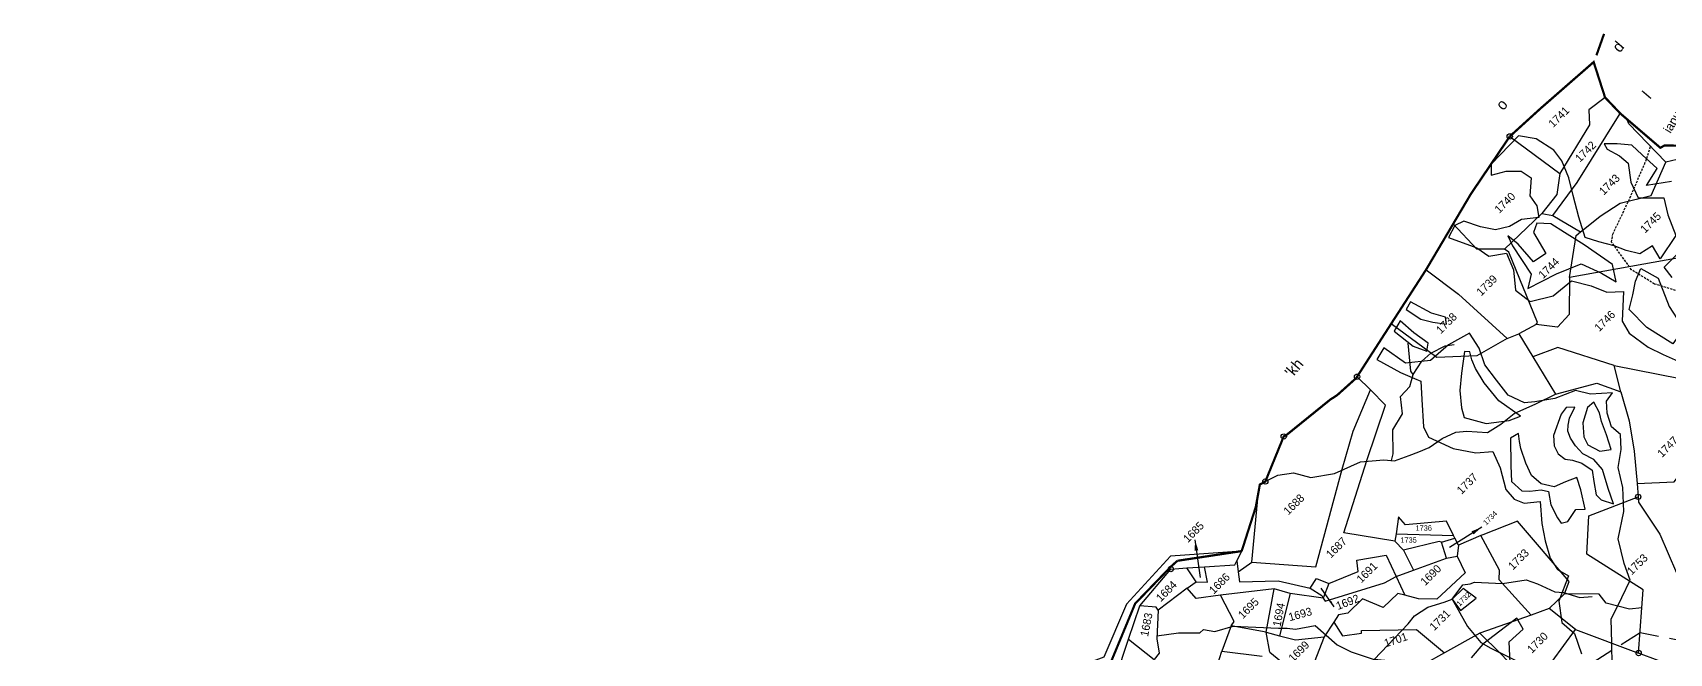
# Model space of a CAD drawing. Header units: metres. Extents: x 302352 to 308863, y 1945987 to 1951649.
# Drawn here: x 303270 to 304775, y 1948852 to 1949423 of the extents above; entities that cross this region are included whole.
import ezdxf

# ---------------------------------------------------------------- set-up
doc = ezdxf.new("R2010")
doc.units = ezdxf.units.M
for name, pattern in [('DASHDOT', [1, 0.5, -0.25, 0, -0.25]), ('DASHED', [0.75, 0.5, -0.25]), ('DIVIDE', [1.25, 0.5, -0.25, 0, -0.25, 0, -0.25])]:
    doc.linetypes.add(name, pattern=pattern)
for name, color, linetype in [('LINE_FOOTPATH', 1, 'DASHED'), ('LINE_WATER', 4, 'Continuous'), ('POLY_HATCH', 12, 'Continuous'), ('POLY_PARCEL', 6, 'Continuous'), ('POLY_WATER', 4, 'Continuous'), ('SYM_ARROW', 1, 'Continuous'), ('SYM_STONE', 1, 'Continuous'), ('TEXT_MAPOUT', 7, 'Continuous'), ('TEXT_PARCEL', 7, 'Continuous'), ('V_BOUND_LINE', 7, 'Continuous'), ('V_BOUND_STREAM_LINE', 7, 'DASHDOT'), ('V_DIVIDE_LINE', 7, 'DIVIDE')]:
    doc.layers.add(name, color=color, linetype=linetype)
doc.styles.get("Standard").update_dxf_attribs({"font": 'simplex.shx'})
doc.styles.add('TEXT_MAP', font='')
doc.styles.get('TEXT_MAP').set_extended_font_data('Kruti Dev 050')
doc.dimstyles.get("Standard").update_dxf_attribs({"dimtxt": 0.18, "dimasz": 0.18, "dimexe": 0.18, "dimexo": 0.0625, "dimgap": 0.09, "dimtad": 0, "dimtih": 1, "dimtoh": 1, "dimdec": 4, "dimzin": 0, "dimdsep": 46, "dimtxsty": 'Standard', "dimcen": 0.09, "dimadec": 0, "dimazin": 0, "dimtfac": 1, "dimtdec": 4, "dimtofl": 0, "dimtmove": 0, "dimatfit": 3, "dimfxl": 1, "dimtolj": 1, "dimtzin": 0, "dimarcsym": 0})

# ---------------------------------------------------------------- blocks, each defined once
blk = doc.blocks.new('STONE')
blk.add_circle((0, 0), 0.8510231522929323)
blk = doc.blocks.new('TEXTARROW')
blk.add_leader([(0.0413775686624831, -0.01204078214539095), (8.67844727001193, -0.01204078214539095)], dimstyle='Standard', override={"dimtxt": 2.5, "dimasz": 2.5, "dimexe": 1.25, "dimexo": 0.625, "dimgap": 0.625, "dimtad": 1, "dimtih": 0, "dimtoh": 0, "dimzin": 8, "dimcen": 2.5, "dimtofl": 1})
blk = doc.blocks.new('WEEWWEEWWE')
at = {"layer": 'LINE_FOOTPATH'}
blk.add_lwpolyline([(309303.5312343753, 1947043.5390256), (309294.0501848185, 1947046.11170022), (309271.1214907804, 1947052.150349706), (309260.2803033952, 1947054.963949854), (309249.2114788892, 1947060.108008366), (309236.7768379138, 1947065.93415186), (309224.5698340596, 1947072.044497161), (309222.4926508053, 1947073.152884854), (309219.903285593, 1947077.785378824), (309214.8099183066, 1947083.668363002), (309211.1392814621, 1947088.812421514), (309206.8426440991, 1947094.524883641), (309201.5785505362, 1947100.635228942), (309196.3713678177, 1947107.541340593), (309191.2210928153, 1947114.333770876), (309186.0708178128, 1947121.524084334), (309181.0912690869, 1947128.259673934), (309176.9653580005, 1947135.961551933), (309175.5710861092, 1947141.844536111), (309176.794631724, 1947149.432732743), (309178.2458144597, 1947150.541120436), (309185.9937332732, 1947153.30022452), (309195.7169150054, 1947157.191449816), (309198.1934617718, 1947158.528260929)], dxfattribs=at)
at = {"layer": 'LINE_FOOTPATH', "ltscale": 10}
blk.add_lwpolyline([(309125.913687108, 1947072.905816212), (309119.3278796462, 1947082.596949552), (309099.6919373345, 1947086.977966836), (309079.4729302022, 1947092.233191341), (309069.6447070455, 1947093.852726494), (309065.177334021, 1947093.819675578), (309052.5032245255, 1947097.951141556), (309042.1871247274, 1947099.914380624), (309031.920212604, 1947100.264763664), (309021.7610700304, 1947102.67754013), (309011.5494532188, 1947104.489021847), (309001.9722572016, 1947106.643748306), (308998.1005334965, 1947107.998869688), (308995.3378115879, 1947111.028549215), (308992.3578934791, 1947117.947315705)], dxfattribs=at)
at = {"layer": 'LINE_WATER'}
for points in [[(309083.5817773019, 1947166.157896516), (309086.5997777692, 1947165.166255531), (309089.4468779056, 1947163.077939735), (309091.5154769825, 1947159.590010073), (309095.8973429648, 1947156.501970086), (309101.8807023829, 1947154.213711062), (309105.9066816304, 1947150.814645593), (309107.4414474764, 1947148.970707538), (309110.6221918179, 1947147.482227867), (309112.7797610143, 1947146.57136787), (309115.1152735782, 1947145.61607497), (309118.6074195948, 1947144.971807554), (309121.7881670647, 1947143.838786268), (309123.7233078337, 1947142.217009501), (309126.7705969959, 1947138.729079839), (309130.2182579528, 1947137.995948229), (309134.0662938327, 1947137.52941081), (309139.0264781057, 1947135.685472754), (309143.6856087294, 1947134.099135145)], [(309107.0318168165, 1947149.462856594), (309108.3534412555, 1947150.325907827), (309112.1347464175, 1947154.191513936), (309116.1829681948, 1947155.213457798), (309118.6519390664, 1947158.301499395), (309121.6992282285, 1947158.41258004), (309124.1237140403, 1947159.767764225), (309124.2794148779, 1947160.723058735), (309128.3498791851, 1947165.588390645)], [(309124.1237140403, 1947159.767764225), (309127.6381057152, 1947160.567548409), (309130.3577958087, 1947160.366485101), (309133.7994116291, 1947159.301230027), (309135.423150723, 1947158.034911645)], [(309041.7908059672, 1947158.743658563), (309045.737062574, 1947155.764187772), (309049.1060018681, 1947152.39931335), (309050.2533941911, 1947152.326164606), (309051.742564415, 1947150.253596468), (309055.4900459329, 1947148.219493372), (309062.4108794792, 1947140.671019239), (309063.8023984273, 1947139.281180224), (309064.9497907503, 1947137.842574843), (309068.6849215464, 1947135.282344655), (309069.1243475947, 1947128.698893298), (309070.2717399177, 1947125.40716762), (309072.6886748465, 1947120.541850722), (309083.796330553, 1947120.823135659), (309086.0667047261, 1947121.091349867), (309089.557708897, 1947120.335471999), (309092.9510617922, 1947118.604268422), (309094.7015895632, 1947117.751870736), (309092.7801728417, 1947110.972342613), (309092.365157266, 1947106.315161908), (309093.1219476144, 1947103.803698085), (309095.8073342349, 1947095.903558068)], [(309094.7015895632, 1947117.751870736), (309098.6880202786, 1947118.336055825), (309099.9916515144, 1947117.365606269), (309100.9622986258, 1947116.942314921), (309105.2136363659, 1947112.305551637), (309109.5750723235, 1947109.15921547), (309110.7507886782, 1947106.646777383), (309112.2819475429, 1947102.65964587), (309113.5260150981, 1947101.171298248)], [(309113.5260150981, 1947101.171298248), (309115.3442684007, 1947097.798620048), (309117.4359452754, 1947095.982563671)]]:
    blk.add_lwpolyline(points, dxfattribs=at)
at = {"layer": 'POLY_HATCH'}
for points in [[(309167.161858151, 1947123.353516316), (309168.47519664, 1947119.870583583)], [(309180.8128245218, 1947134.171629999), (309181.2065986379, 1947137.13173054), (309188.6054307385, 1947137.152430037)], [(309195.9628122736, 1947149.593133716), (309191.3411336531, 1947152.925834865), (309195.7141120086, 1947153.940134374), (309195.527587592, 1947158.514835941), (309195.3825137409, 1947161.681936283), (309193.2478377701, 1947164.228037221), (309191.196059802, 1947166.277337347), (309190.8437331232, 1947164.973236828), (309191.7349077692, 1947161.971735683), (309191.9628827514, 1947159.384235751), (309189.3722536878, 1947155.968735004), (309188.0665765147, 1947152.30483385), (309192.1494040397, 1947148.226933095), (309190.056175506, 1947144.894231946), (309188.0872986691, 1947140.319530379), (309181.8905173278, 1947139.056830463), (309182.698793971, 1947142.389531612), (309179.4035146781, 1947143.114031722), (309177.7662392372, 1947145.784332863), (309176.6263643263, 1947148.454634003), (309174.7818360576, 1947151.497534142), (309173.2689091851, 1947154.374835084), (309175.486486287, 1947158.618336647), (309178.035664785, 1947162.986036803), (309180.1288933185, 1947166.484337149), (309181.7247213222, 1947170.272438505), (309182.2013965694, 1947173.27393965), (309181.1444196612, 1947177.848641217), (309178.8024908626, 1947181.181342366), (309169.9445183937, 1947181.000232594), (309168.2327311658, 1947179.19414073), (309171.2378596281, 1947177.517441212), (309173.6212358639, 1947175.054141484), (309174.1808122421, 1947172.425240947), (309171.0513352115, 1947169.796340411), (309170.5746599643, 1947167.084640276), (309169.0617330918, 1947164.911139947), (309166.0151540638, 1947167.291640077), (309163.0100256015, 1947168.098939786), (309160.2121468385, 1947169.775639303), (309158.3261711327, 1947172.69433924), (309156.5645439951, 1947176.192639586), (309154.4298680244, 1947176.999939294), (309151.5376290042, 1947176.049834957)], [(309151.5376290042, 1947176.049834957), (309154.3454559028, 1947169.898159907), (309154.9794837535, 1947166.641391804), (309158.2628346685, 1947164.311898043), (309156.7457033009, 1947160.580184861), (309153.8699412715, 1947157.029403061), (309154.3907512039, 1947152.845360618), (309158.9421546919, 1947150.108770844), (309164.2634437786, 1947149.633825764), (309166.5504670016, 1947145.7211812), (309168.0676014976, 1947142.1703994), (309170.8074995223, 1947139.659974256), (309165.8937993213, 1947135.159300687), (309165.1465566806, 1947132.106079785), (309165.8938024496, 1947126.881680686), (309167.161858151, 1947123.353516316)], [(309130.5600263613, 1947170.433494204), (309128.5864727566, 1947169.84675739), (309128.0076296351, 1947169.706750947)], [(309138.439115771, 1947163.811097111), (309136.7562071679, 1947166.680905073), (309135.2606551211, 1947171.830989532), (309133.3142066895, 1947171.252311077)], [(309123.7157937064, 1947168.668672299), (309120.7515619363, 1947167.951705072), (309122.4033654094, 1947162.110483828), (309123.7203452914, 1947158.966925259), (309124.3230302579, 1947157.517767225), (309121.5774636728, 1947154.418797763), (309117.4925964672, 1947149.803787411), (309116.6666947306, 1947147.373660986), (309118.7872556107, 1947141.643913313), (309121.6667528835, 1947137.341028317), (309124.6355362387, 1947134.910901891), (309123.1846256689, 1947131.098501896), (309120.7069173309, 1947126.751027793), (309120.4613798223, 1947123.919596189), (309121.4212122466, 1947121.667827799), (309124.256064914, 1947119.371470303), (309121.0194201834, 1947115.64824852), (309118.8095732209, 1947112.326331915), (309116.8229430285, 1947108.781468168), (309116.2202580621, 1947105.816267635), (309116.9122291109, 1947103.029425138), (309111.398772074, 1947100.554709606), (309108.5192748012, 1947096.653129787), (309108.7201708328, 1947092.885318898), (309106.644254558, 1947088.537844796)], [(309093.8762509287, 1947098.436708535), (309097.0236095769, 1947101.936983175), (309101.2424074703, 1947101.691740675), (309101.9790231244, 1947104.478583172), (309092.4699880926, 1947105.727089423), (309088.429762364, 1947105.348079603)], [(309137.4103505472, 1947162.539702663), (309138.439115771, 1947163.811097111), (309138.439115771, 1947163.811097111), (309138.439115771, 1947163.811097111)], [(309109.5739492478, 1947081.693049004), (309113.2347849887, 1947085.485517641), (309116.8615655706, 1947089.380026393), (309122.0207876385, 1947091.097691719), (309126.0902727739, 1947092.543252222), (309127.810014506, 1947096.165656149), (309130.7557106782, 1947101.080559602), (309135.9489879051, 1947104.53289721), (309139.609823646, 1947108.495432167), (309142.0787601058, 1947112.457967125), (309145.3990536418, 1947114.821882214), (309147.697717435, 1947117.321851326), (309147.4763651583, 1947119.991885148), (309148.9236718751, 1947122.83198529), (309150.7455759558, 1947124.889781647), (309153.01018459, 1947125.246919631), (309149.2812416595, 1947128.49517862), (309147.4593375788, 1947131.505345083), (309142.879037572, 1947133.495115234), (309139.218201831, 1947136.131136758), (309137.4303529093, 1947137.610709558), (309136.0171013515, 1947141.437192103), (309136.5108886434, 1947145.637819588), (309137.1068382839, 1947149.974499484), (309138.8265800161, 1947153.562889503), (309139.6609095128, 1947157.457398255), (309134.467632286, 1947158.902958757)]]:
    blk.add_lwpolyline(points, dxfattribs=at)
at = {"layer": 'POLY_HATCH', "lineweight": -2}
for points in [[(309128.0076296351, 1947169.706750947), (309128.627265032, 1947164.354826646), (309130.067705033, 1947161.344519957), (309131.5081450341, 1947162.391583507), (309130.8533998278, 1947166.318069785), (309130.5600263613, 1947170.433494204)], [(309133.3142066895, 1947171.252311077), (309134.127125859, 1947167.365133335), (309135.56756586, 1947165.009241568), (309137.4103505472, 1947162.539702663)], [(309134.467632286, 1947158.902958757), (309129.1510606497, 1947159.250392857), (309124.6987937946, 1947162.784232134), (309123.7157937064, 1947168.668672299)]]:
    blk.add_lwpolyline(points, dxfattribs=at)
at = {"layer": 'POLY_HATCH'}
for points in [[(309165.9061951156, 1947163.361558341), (309164.5311050114, 1947158.06308519), (309161.1915938591, 1947158.651804052), (309161.5844780687, 1947163.950278899), (309161.1915938591, 1947166.893874906), (309160.40582544, 1947164.538997761), (309158.8342916878, 1947157.081885955), (309156.0841083931, 1947155.315727673), (309162.9595712592, 1947153.157089018), (309168.4599378487, 1947150.802211873), (309170.2279152488, 1947146.092457584), (309171.2101242296, 1947142.363900833), (309173.3709827531, 1947145.699977212), (309171.9958895626, 1947153.353329204), (309170.81724002, 1947158.455563866), (309170.031474687, 1947161.987880431), (309167.8706130774, 1947164.342757575)], [(309174.353191734, 1947139.420304826), (309177.2998186766, 1947140.597742551), (309178.4784682192, 1947136.280466937), (309175.7282849245, 1947130.000794552), (309174.7460759436, 1947125.291038566), (309172.9780985435, 1947123.917360656), (309170.4243558104, 1947123.524880284), (309168.8528220583, 1947130.197033042), (309168.8528220583, 1947135.887988261), (309171.7994490009, 1947137.654146544)]]:
    blk.add_lwpolyline(points, close=True, dxfattribs=at)
at = {"layer": 'POLY_HATCH', "lineweight": -2}
for points in [[(309135.9604118891, 1947155.323904951), (309132.0319406517, 1947152.313598261), (309129.0201110611, 1947149.826822534), (309126.5320798247, 1947146.816515844), (309125.4844858528, 1947144.853271078), (309127.9725198258, 1947140.40325221), (309132.1628902403, 1947137.26206156), (309134.6509214767, 1947136.084115677), (309133.6033302413, 1947141.973846722), (309134.127125859, 1947147.209164472), (309135.0437702424, 1947150.873886083), (309135.8294650372, 1947152.837129223), (309136.7461066839, 1947154.407725362), (309135.9604118891, 1947155.323904951)], [(309129.5572394491, 1947134.193441186), (309125.2359221827, 1947129.743422318), (309122.8788377983, 1947127.125764257), (309123.0097873868, 1947123.984573607), (309124.1883282107, 1947122.67574539), (309126.283513418, 1947121.105149251), (309127.2001578013, 1947119.665437073), (309125.3668690346, 1947117.178662973), (309124.4502273879, 1947114.037472323), (309124.1883282107, 1947112.597760145), (309125.4978186232, 1947111.812462889), (309128.6405978024, 1947112.466877811), (309130.2119846554, 1947111.027165633), (309132.5690690398, 1947114.822769578), (309133.8785594522, 1947117.44042764), (309131.3905282159, 1947118.48749119), (309128.771547391, 1947119.53455474), (309127.2001578013, 1947122.021330468), (309126.9382586242, 1947124.900754824), (309127.9858525962, 1947127.780179179), (309129.5572394491, 1947130.921368202), (309130.4738838325, 1947132.230198046), (309131.5214778045, 1947133.669910224)], [(309141.456977836, 1947130.02095549), (309136.8737613924, 1947127.795944429), (309135.3023718029, 1947126.094467585), (309134.6476265966, 1947124.131222818), (309134.9095257737, 1947122.167979679), (309135.957117009, 1947120.859149834), (309137.004710981, 1947118.895906695), (309137.5285065987, 1947116.147364673), (309135.957117009, 1947114.0532392), (309134.2547805675, 1947111.566463472), (309134.2547805675, 1947109.995867333), (309135.56427098, 1947107.378209272), (309137.1356605696, 1947110.650282255), (309139.2308457768, 1947114.576770161), (309139.4927422173, 1947117.58707685), (309138.576097834, 1947120.204736539), (309138.7070474225, 1947122.69151064), (309139.0998961882, 1947124.654755407), (309139.7546413945, 1947126.225349918), (309140.8022326298, 1947127.141531134), (309142.1117230423, 1947128.057710724), (309144.7307066038, 1947128.97389194), (309143.2902666028, 1947130.282720157)], [(309146.6949422225, 1947126.87976484), (309143.5521630433, 1947125.178286368), (309141.456977836, 1947122.822394601), (309140.8022326298, 1947120.859149834), (309141.7188770132, 1947117.979725478), (309143.8140622205, 1947116.409130967), (309145.38545181, 1947119.550321617), (309146.6949422225, 1947122.429745973), (309147.7425334578, 1947124.131222818), (309148.5282282526, 1947126.748882507)]]:
    blk.add_lwpolyline(points, close=True, dxfattribs=at)
at = {"layer": 'POLY_PARCEL'}
for points in [[(309177.3140672792, 1947182.448618929), (309179.405719936, 1947168.594055579)], [(309142.8036672366, 1947174.455121639), (309144.0797011649, 1947165.423837102), (309144.8446981565, 1947150.629686436)], [(309158.5884696341, 1947165.306466905), (309154.1839285013, 1947169.705353941), (309154.4096556408, 1947177.468224276)], [(309198.6987512753, 1947173.557723739), (309194.126159262, 1947174.127390915), (309191.854343068, 1947171.673275196), (309179.405719936, 1947168.594055579)], [(309144.8446981565, 1947150.629686436), (309137.2879475362, 1947152.684421787), (309130.6017179168, 1947158.753630582), (309128.6926896859, 1947171.376450353)], [(309114.8666868643, 1947164.11382994), (309114.8490781116, 1947168.336324146)], [(309179.405719936, 1947168.594055579), (309175.5575405493, 1947165.723203382), (309170.1793671795, 1947165.074946277)], [(309171.6472379269, 1947163.007106681), (309180.7596989743, 1947164.441819835), (309198.5838464961, 1947168.589383064)], [(309198.1000291469, 1947153.603527906), (309198.327114597, 1947165.572957385), (309198.734233014, 1947166.689202811)], [(309046.0834610399, 1947162.66288213), (309046.2441422021, 1947163.465287971), (309043.8385710156, 1947166.250805146)], [(309056.6295203983, 1947161.11644902), (309057.3782340479, 1947164.799004576)], [(309068.6181532883, 1947155.466515349), (309080.9036072667, 1947165.625181091)], [(309068.6181532883, 1947155.466515349), (309078.0796343543, 1947144.555228163), (309097.8060429657, 1947155.969557895), (309105.5730906072, 1947160.300959049), (309114.8666868643, 1947164.11382994)], [(309094.7813138012, 1947136.072901143), (309087.9518389126, 1947145.485901219), (309103.1000811059, 1947153.432766871), (309114.8867728814, 1947159.297299661), (309114.8666868643, 1947164.11382994)], [(309151.6999370296, 1947148.23620703), (309152.2045637218, 1947148.337007063), (309158.8151370393, 1947164.111454213), (309158.5884696341, 1947165.306466905)], [(309170.1793671795, 1947165.074946277), (309158.5884696341, 1947165.306466905)], [(309170.1793671795, 1947165.074946277), (309171.6472379269, 1947163.007106681)], [(309171.6472379269, 1947163.007106681), (309173.4817837167, 1947156.00501154)], [(309036.7861487863, 1947162.71284132), (309037.6230598438, 1947155.354430158)], [(309046.0834610399, 1947162.66288213), (309041.3216732512, 1947158.315337172), (309039.4374087498, 1947155.587179214), (309037.6230598438, 1947155.354430158)], [(309054.1901843349, 1947161.510343347), (309046.0834610399, 1947162.66288213)], [(309058.3823068341, 1947155.134911146), (309053.9710813379, 1947158.490402032), (309054.1901843349, 1947161.510343347)], [(309054.1901843349, 1947161.510343347), (309056.6295203983, 1947161.11644902)], [(309056.6295203983, 1947161.11644902), (309058.3823256042, 1947159.278224502), (309060.3684317413, 1947162.187041577)], [(309064.9102456297, 1947156.050359127), (309063.5385006645, 1947154.274173433), (309069.8924250103, 1947148.307238254), (309073.8362382876, 1947142.033933127)], [(309066.4552184791, 1947158.050846638), (309064.9102456297, 1947156.050359127)], [(309064.9102456297, 1947156.050359127), (309068.6181532883, 1947155.466515349)], [(309164.4416603068, 1947150.478892059), (309172.1876346759, 1947156.14862121), (309173.4817837167, 1947156.00501154)], [(309173.4817837167, 1947156.00501154), (309175.1396833051, 1947155.821037048), (309179.0505197021, 1947155.392657759), (309184.323839326, 1947154.309110147), (309190.4550187595, 1947150.604887603), (309198.1000291469, 1947153.603527906)], [(309055.2272524582, 1947148.598997455), (309056.4103986312, 1947148.759480556), (309058.3823068341, 1947155.134911146)], [(309067.9511635312, 1947147.651927575), (309058.3823068341, 1947155.134911146)], [(309203.7278937103, 1947145.917345743), (309203.7265786133, 1947146.270675893), (309203.7013490798, 1947150.176490325), (309198.1000291469, 1947153.603527906)], [(309055.2272524582, 1947148.598997455), (309049.7205182338, 1947146.016724734)], [(309059.8137591007, 1947141.975552944), (309055.2272524582, 1947148.598997455)], [(309144.8446981565, 1947150.629686436), (309147.4642408511, 1947149.541541281)], [(309147.4642408511, 1947149.541541281), (309146.0095946117, 1947143.59673446)], [(309151.6999370296, 1947148.23620703), (309147.4642408511, 1947149.541541281)], [(309164.4416603068, 1947150.478892059), (309158.5375826977, 1947144.582380414), (309154.6519823839, 1947144.431187724), (309151.6999370296, 1947148.23620703)], [(309203.7278937103, 1947145.917345743), (309195.5012365591, 1947139.668603267), (309194.7947637747, 1947140.323771591), (309190.0008413096, 1947128.833122235), (309187.4020323475, 1947129.211105595), (309187.8309638897, 1947131.353003674), (309182.5071851989, 1947133.242913936), (309185.0555350941, 1947136.191173029), (309164.4416603068, 1947150.478892059)], [(309043.6025055533, 1947142.773464928), (309049.7205182338, 1947146.016724734)], [(309049.7205182338, 1947146.016724734), (309055.3879242353, 1947138.780543548)], [(309059.8137591007, 1947141.975552944), (309067.9511635312, 1947147.651927575)], [(309069.8084571137, 1947144.340711227), (309067.9511635312, 1947147.651927575)], [(309057.1991575327, 1947138.22615807), (309059.8137591007, 1947141.975552944)], [(309059.8137591007, 1947141.975552944), (309061.3751272724, 1947139.317570302)], [(309069.8084571137, 1947144.340711227), (309061.3751272724, 1947139.317570302)], [(309074.3036692765, 1947138.357496974), (309069.8084571137, 1947144.340711227)], [(309073.8362382876, 1947142.033933127), (309076.3631992824, 1947142.573730404), (309077.5317360864, 1947139.860162258)], [(309073.8362382876, 1947142.033933127), (309074.5081472627, 1947139.028583235)], [(309146.0095946117, 1947143.59673446), (309143.6856087294, 1947134.099135145), (309152.0310545692, 1947129.283513266), (309154.5115060086, 1947124.120609628)], [(309157.6410477892, 1947129.329818046), (309151.4978708785, 1947141.114203812), (309146.0095946117, 1947143.59673446)], [(309057.1991575327, 1947138.22615807), (309057.5367935055, 1947135.011309106), (309060.819882398, 1947128.935938392)], [(309061.3751272724, 1947139.317570302), (309063.2518222964, 1947136.122793511), (309068.3067015596, 1947132.091308004)], [(309074.3036692765, 1947138.357496974), (309074.1495357396, 1947137.598619016), (309086.4798651935, 1947131.1158277), (309089.3738118346, 1947130.279522211)], [(309077.5317360864, 1947139.860162258), (309074.3036692765, 1947138.357496974)], [(309074.5081472627, 1947139.028583235), (309074.3036692765, 1947138.357496974)], [(309077.5317360864, 1947139.860162258), (309084.1047603008, 1947137.088238085), (309085.6968937295, 1947139.116122107), (309091.1890217132, 1947135.235426976), (309089.3738118346, 1947130.279522211)], [(309105.0415296871, 1947127.717161934), (309106.1850432662, 1947131.143294013), (309099.015162893, 1947137.02907463), (309099.2066440483, 1947139.430133078), (309096.1329926035, 1947137.098338566)], [(309094.7058744073, 1947133.293637535), (309094.7813138012, 1947136.072901143)], [(309096.1329926035, 1947137.098338566), (309094.7813138012, 1947136.072901143)], [(309096.1329926035, 1947137.098338566), (309105.0415296871, 1947127.717161934)], [(309068.3067015596, 1947132.091308004), (309062.6791570776, 1947129.546417788)], [(309072.1773475733, 1947132.881568325), (309068.3067015596, 1947132.091308004)], [(309072.1773475733, 1947132.881568325), (309071.4001286001, 1947129.318183655), (309074.8903647027, 1947126.711721367), (309075.2991329223, 1947127.119963217), (309084.1662201221, 1947118.578295768), (309084.9916904392, 1947110.410446523)], [(309087.7717716282, 1947125.905615487), (309086.9646744694, 1947127.276967865), (309082.3424726448, 1947127.371177523), (309080.4558642, 1947132.081658769), (309075.8336623754, 1947132.050257185), (309074.1042669344, 1947133.274982734), (309072.1773475733, 1947132.881568325)], [(309089.3738118346, 1947130.279522211), (309087.7717716282, 1947125.905615487)], [(309089.3738118346, 1947130.279522211), (309093.1218320129, 1947128.539368088)], [(309094.7058744073, 1947133.293637535), (309093.1218320129, 1947128.539368088)], [(309102.0462074524, 1947128.571006994), (309101.8044364707, 1947128.99823888), (309094.7058744073, 1947133.293637535)], [(309093.1218320129, 1947128.539368088), (309100.3352094434, 1947125.190296346)], [(309100.3352094434, 1947125.190296346), (309102.0462074524, 1947128.571006994)], [(309102.0462074524, 1947128.571006994), (309104.834794953, 1947127.097754769)], [(309104.2702349884, 1947125.406251458), (309104.834794953, 1947127.097754769)], [(309104.834794953, 1947127.097754769), (309105.0415296871, 1947127.717161934)], [(309154.5115060086, 1947124.120609628), (309157.6410477892, 1947129.329818046)], [(309157.6410477892, 1947129.329818046), (309166.0887584768, 1947116.780282809), (309173.272524263, 1947104.062680586)], [(309102.3405686637, 1947123.854015336), (309100.957051001, 1947119.897212987), (309092.2786318504, 1947120.211246814), (309089.3858254668, 1947123.16314942), (309087.7717716282, 1947125.905615487)], [(309100.3352094434, 1947125.190296346), (309102.3405686637, 1947123.854015336)], [(309104.2702349884, 1947125.406251458), (309102.3405686637, 1947123.854015336)], [(309109.3447252114, 1947123.379060111), (309104.2702349884, 1947125.406251458)], [(309104.763933102, 1947102.716425641), (309105.2648104434, 1947113.396748246), (309106.8684348263, 1947114.872699548), (309109.3447252114, 1947123.379060111)], [(309113.4187474162, 1947100.80071146), (309116.1141064221, 1947102.02763197), (309117.4611186276, 1947119.839194791), (309109.8018953412, 1947123.196426726), (309109.3447252114, 1947123.379060111)], [(309154.5115060086, 1947124.120609628), (309151.2428664235, 1947118.124233034), (309147.2092331215, 1947112.475136566), (309142.5505976744, 1947106.915360513)], [(309084.9916904392, 1947110.410446523), (309079.9729525258, 1947111.842521743), (309072.6886748465, 1947120.541850722), (309067.8749398359, 1947118.608665968), (309066.4231771491, 1947120.287483502)], [(309093.7010099533, 1947107.925279757), (309084.9916904392, 1947110.410446523)], [(309087.4355154895, 1947084.777943235), (309093.6755424747, 1947094.494737874), (309093.7774188562, 1947101.464375231), (309093.7010099533, 1947107.925279757)], [(309104.763933102, 1947102.716425641), (309093.7010099533, 1947107.925279757)], [(309123.5503660181, 1947086.280632153), (309126.6521846065, 1947088.98664803), (309123.2693606881, 1947103.58423407), (309129.6945964906, 1947109.40626957), (309140.5957072602, 1947104.582326938)], [(309140.5957072602, 1947104.582326938), (309139.8374227934, 1947103.677364129), (309138.1219683456, 1947095.157415465), (309134.6204860519, 1947086.410902123)], [(309142.5505976744, 1947106.915360513), (309140.5957072602, 1947104.582326938)], [(309142.5505976744, 1947106.915360513), (309148.7133287864, 1947101.280402461), (309149.9785322509, 1947101.448880577), (309165.0080100969, 1947088.719471546)], [(309108.692149555, 1947100.866868688), (309104.763933102, 1947102.716425641)], [(309108.692149555, 1947100.866868688), (309113.4187474162, 1947100.80071146)], [(309109.5411148405, 1947093.361500932), (309108.692149555, 1947100.866868688)], [(309123.5503660181, 1947086.280632153), (309121.418382737, 1947088.051724006), (309118.6312725102, 1947092.705104476), (309118.9504077689, 1947095.276150448), (309113.4187474162, 1947100.80071146)], [(309093.5992230483, 1947083.657907832), (309097.5925597576, 1947088.965050243), (309100.7369148071, 1947091.979757651), (309109.5411148405, 1947093.361500932)], [(309109.5411148405, 1947093.361500932), (309115.8867223842, 1947079.594895782)], [(309115.8867223842, 1947079.594895782), (309123.5503660181, 1947086.280632153)], [(309117.8228041626, 1947075.323986015), (309115.8867223842, 1947079.594895782)]]:
    blk.add_lwpolyline(points, dxfattribs=at)
blk.add_lwpolyline([(309094.7015895632, 1947117.751870736), (309094.2362483084, 1947114.663331539), (309098.7095339042, 1947114.138579804), (309098.1691374065, 1947117.736878335)], close=True, dxfattribs=at)
at = {"layer": 'POLY_WATER'}
for points in [[(309068.7830754524, 1947158.815611767), (309056.6241369509, 1947169.347858997), (309041.9975174396, 1947168.630769643), (309029.9584818003, 1947163.792163373), (309020.6304822585, 1947167.976208047), (309010.5187210829, 1947159.749298193), (309003.721869258, 1947164.921599319), (308990.5650227811, 1947171.184835022), (308979.9136305506, 1947181.234248045), (308970.2515690224, 1947179.873793237), (308948.0622362627, 1947191.797041043), (308944.0406627334, 1947200.665680122), (308937.7577527539, 1947221.111037652), (308916.0823575787, 1947226.488690769), (308904.2103593241, 1947229.312280635), (308888.6508452657, 1947237.949892342), (308880.5177540167, 1947242.762827485), (308868.0290229909, 1947251.490287071), (308854.9878056531, 1947259.999553784), (308842.2164123646, 1947269.112046224), (308824.6268371777, 1947264.838162182), (308808.7075634014, 1947273.116412161), (308767.117018652, 1947270.716375669)], [(309043.8385710156, 1947166.250805146), (309054.6369063368, 1947167.193577539), (309057.3782340479, 1947164.799004576)], [(309036.7861487863, 1947162.71284132), (309043.8385710156, 1947166.250805146)], [(309057.3782340479, 1947164.799004576), (309060.3684317413, 1947162.187041577)], [(309028.6166129948, 1947158.614459067), (309036.7861487863, 1947162.71284132)], [(309060.3684317413, 1947162.187041577), (309065.4729976486, 1947157.728160043), (309066.4552184791, 1947158.050846638)], [(309066.4552184791, 1947158.050846638), (309068.7830754524, 1947158.815611767)]]:
    blk.add_lwpolyline(points, dxfattribs=at)
at = {"layer": 'V_BOUND_LINE', "const_width": 0.5}
for points in [[(309177.3140672792, 1947182.448618929), (309162.0006821807, 1947179.43897776), (309154.4096556408, 1947177.468224276)], [(309198.6987512753, 1947173.557723739), (309202.495466459, 1947181.01282527), (309186.8365617053, 1947182.020641993), (309177.3140672792, 1947182.448618929)], [(309154.4096556408, 1947177.468224276), (309142.8036672366, 1947174.455121639)], [(309142.8036672366, 1947174.455121639), (309128.6926896859, 1947171.376450353)], [(309114.8490781116, 1947168.336324146), (309114.484963223, 1947168.256362699), (309108.7769947114, 1947168.546281529), (309106.855911394, 1947168.946646844), (309094.4448828769, 1947170.216770777), (309093.670921406, 1947170.437661618), (309083.5817773019, 1947166.157896516), (309082.241166153, 1947166.558261831), (309080.9036072667, 1947165.625181091)], [(309128.6926896859, 1947171.376450353), (309114.8490781116, 1947168.336324146)], [(309198.5838464961, 1947168.589383064), (309198.6987512753, 1947173.557723739)], [(309198.734233014, 1947166.689202811), (309198.5838464961, 1947168.589383064)], [(309206.1718607538, 1947150.723349491), (309200.5536536667, 1947156.455485206), (309199.5195063935, 1947156.767030338), (309198.734233014, 1947166.689202811)], [(309068.7830754524, 1947158.815611767), (309078.0258391429, 1947163.617650778)], [(309080.9036072667, 1947165.625181091), (309078.0258391429, 1947163.617650778)]]:
    blk.add_lwpolyline(points, dxfattribs=at)
at = {"layer": 'V_BOUND_STREAM_LINE', "ltscale": 10, "const_width": 0.5}
for points in [[(309029.7111534445, 1947161.597820643), (309043.4621856422, 1947167.334565761), (309055.105008381, 1947167.562031437), (309056.9880982424, 1947167.464679517)], [(309056.9880982424, 1947167.464679517), (309068.7830754524, 1947158.815611767)]]:
    blk.add_lwpolyline(points, dxfattribs=at)
at = {"layer": 'V_DIVIDE_LINE', "ltscale": 10, "const_width": 0.5}
blk.add_lwpolyline([(309204.0091830355, 1947181.6395524), (309208.6335239437, 1947183.860770235)], dxfattribs=at)
at = {"layer": 'SYM_ARROW'}
for p, xscale, yscale, zscale, rotation in [((309063.1738665005, 1947168.068610725), 0.9942171055477315, 0.9942171055477315, 0.9942171055477315, 233.0896036142395), ((309074.6424301672, 1947135.214093396), 0.5923789386476701, 0.5923789386476701, 0.5923789386476701, 79.681869851844)]:
    blk.add_blockref('TEXTARROW', p, dxfattribs=dict(at, xscale=xscale, yscale=yscale, zscale=zscale, rotation=rotation))
at = {"layer": 'SYM_ARROW', "rotation": 167.2110691836771}
blk.add_blockref('TEXTARROW', (309110.9304185107, 1947124.538538367), dxfattribs=at)
at = {"layer": 'SYM_STONE', "xscale": 0.7, "yscale": 0.7, "zscale": 0.7}
for p in [(309177.3140672792, 1947182.448618929), (309093.670921406, 1947170.437661618), (309054.6369063368, 1947167.193577539), (309083.5817773019, 1947166.157896516), (309114.8490781116, 1947168.336324146), (309140.5957072602, 1947104.582326938), (309115.8867223842, 1947079.594895782)]:
    blk.add_blockref('STONE', p, dxfattribs=at)
at = {"layer": 'TEXT_MAPOUT', "style": 'TEXT_MAP'}
for s, height, rotation, p in [('o', 2.5, 4.567315833440571, (309180.2689160035, 1947187.51292456)), ("'kh", 2.5, 4.567315833440571, (309104.2080079047, 1947178.344653162)), ('d', 2.5, 4.567315833440571, (309208.0066670422, 1947178.266683733)), ('l', 2.5, 4.567315833440571, (309205.4814326278, 1947166.079097549)), ('iapunhl', 2, 14.56564998347473, (309203.3396465722, 1947157.370852848))]:
    blk.add_text(s, height=height, rotation=rotation, dxfattribs=at).set_placement(p)
at = {"layer": 'TEXT_PARCEL', "ltscale": 10, "style": 'TEXT_MAP'}
for s, height, p in [('1741', 1.8, (309185.5587586881, 1947176.887303538)), ('1740', 1.8, (309163.345187092, 1947171.740421371)), ('1742', 1.8, (309184.3147966613, 1947167.125973672)), ('1738', 1.8, (309134.911819636, 1947161.801611703)), ('1739', 1.8, (309147.3514161137, 1947161.446654567)), ('1743', 1.8, (309182.8931278127, 1947158.074560546)), ('1744', 1.8, (309159.9687241713, 1947154.34750692)), ('1695', 1.8, (309058.0989023877, 1947147.737222483)), ('1745', 1.8, (309183.4262530361, 1947145.473571128)), ('1746', 1.8, (309160.5075639148, 1947137.046919692)), ('1699', 1.8, (309059.3110800735, 1947132.866636583)), ('1691', 1.8, (309082.6814256329, 1947134.650633749)), ('1737', 1.8, (309112.7663559826, 1947132.930447936)), ('1690', 1.8, (309092.4454181843, 1947124.108618412)), ('1734', 1.2, (309111.7866337991, 1947124.085965121)), ('1731', 1.8, (309086.76601322, 1947115.483555786)), ('1732', 1.2, (309094.7095892125, 1947115.378386813)), ('1733', 1.8, (309108.9329170292, 1947112.716277161)), ('1747', 1.8, (309150.5491730043, 1947106.983651899)), ('1730', 1.8, (309098.7383989168, 1947096.408837141)), ('1753', 1.8, (309127.0767321446, 1947093.060424869))]:
    blk.add_text(s, height=height, dxfattribs=at).set_placement(p)
at = {"layer": 'TEXT_PARCEL', "style": 'TEXT_MAP'}
for s, p in [('1685', (309061.4282523409, 1947168.597591711)), ('1684', (309047.740287522, 1947163.46764043)), ('1686', (309057.4165209429, 1947156.280568295)), ('1688', (309081.8193858028, 1947157.082464101)), ('1687', (309081.7423047412, 1947143.452447655))]:
    blk.add_text(s, height=1.8, dxfattribs=at).set_placement(p)
blk.add_text('1683', height=1.8, rotation=34.0073854063651, dxfattribs=at).set_placement((309040.2064087676, 1947159.962010531))
at = {"layer": 'TEXT_PARCEL', "ltscale": 10, "style": 'TEXT_MAP'}
for s, height, rotation, p in [('1694', 1.8, 34.47380418614522, (309062.8995800372, 1947140.534832966)), ('1693', 1.8, 330.7827933231302, (309065.309686268, 1947139.998605684)), ('1692', 1.8, 336.3978220232586, (309074.7636543885, 1947134.142028458)), ('1735', 1.2, 315.7489869501143, (309095.3975442703, 1947134.967274367)), ('1736', 1.2, 315.7489869501143, (309099.7092240719, 1947134.482403484)), ('1701', 1.8, 333.4647380781001, (309076.464226245, 1947120.622809396))]:
    blk.add_text(s, height=height, rotation=rotation, dxfattribs=at).set_placement(p)
blk = doc.blocks.new('fffgfhggfsdsf')
at = {"xscale": 4.089385853194386, "yscale": 4.089385853194386, "zscale": 4.089385853194386, "rotation": 44.8498280447801}
blk.add_blockref('WEEWWEEWWE', (5024019.809142052, -4587627.436308661), dxfattribs=at)

msp = doc.modelspace()

# ---------------------------------------------------------------- block references
msp.add_blockref('fffgfhggfsdsf', (0, 0))

doc.saveas('drawing.dxf')
